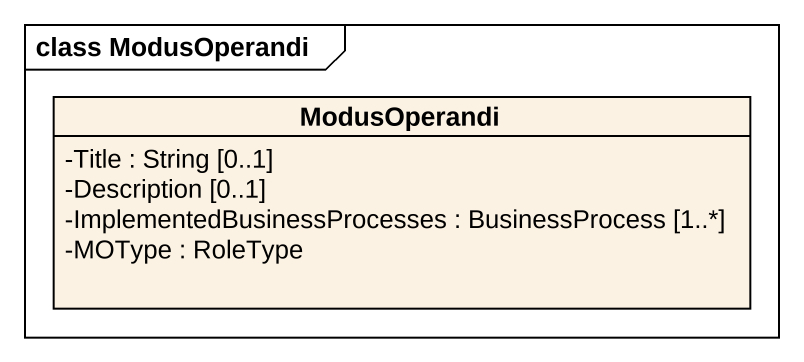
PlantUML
@startuml
mainframe class ModusOperandi
hide circle
hide empty members
skinparam classAttributeIconSize 0
class ModusOperandi {
  -Title : String [0..1]
  -Description [0..1]
  -ImplementedBusinessProcesses : BusinessProcess [1..*]
  -MOType : RoleType
}
@enduml
